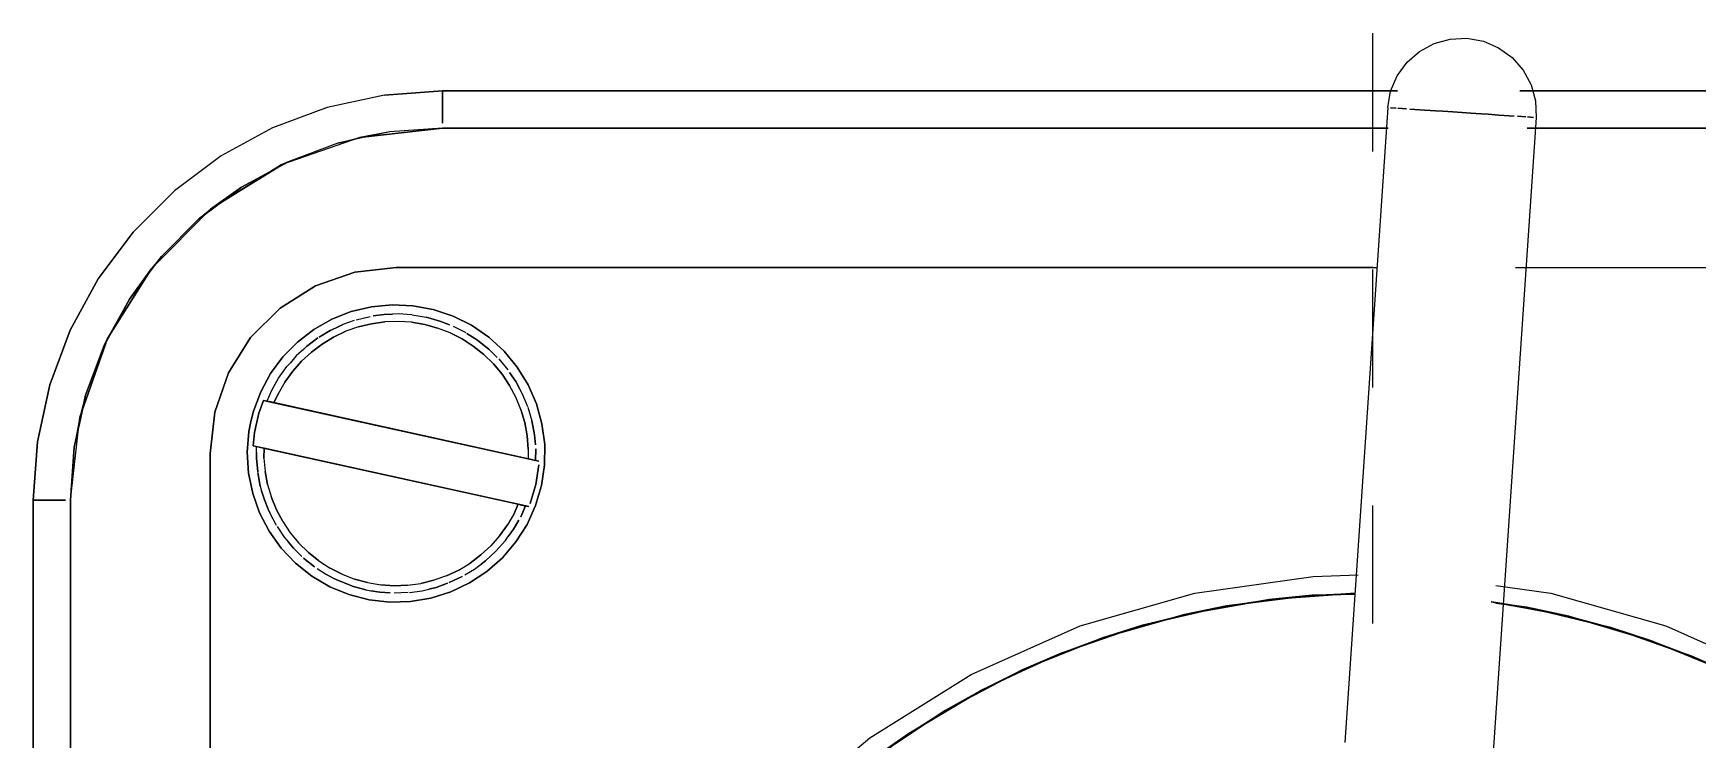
# Model space of a CAD drawing. Header units: millimetres. Extents: x 8 to 862, y 8 to 289.
# Drawn here: x 45.46 to 90.19, y 217.72 to 236.71 of the extents above; entities that cross this region are included whole.
import ezdxf

# ---------------------------------------------------------------- set-up
doc = ezdxf.new("R2010")
doc.units = ezdxf.units.MM
doc.layers.add('CENTER', color=4, linetype='Continuous')
doc.layers.add('OUTLINE', color=7, linetype='Continuous')

msp = doc.modelspace()

# ---------------------------------------------------------------- linework, layer by layer
at = {"layer": 'CENTER'}
for p, q in [((81.458, 233.539), (81.458, 236.714)), ((81.458, 227.189), (81.458, 230.364)), ((81.458, 220.839), (81.458, 224.014))]:
    msp.add_line(p, q, dxfattribs=at)
at = {"layer": 'OUTLINE'}
for p, q in [((82.374, 235.933), (82.712, 236.227)), ((82.712, 236.227), (83.106, 236.438)), ((83.106, 236.438), (83.536, 236.558)), ((83.536, 236.558), (83.985, 236.578)), ((83.985, 236.578), (84.425, 236.498)), ((84.425, 236.498), (84.836, 236.322)), ((84.836, 236.322), (85.198, 236.058)), ((82.111, 235.57), (82.374, 235.933)), ((85.198, 236.058), (85.493, 235.722)), ((85.493, 235.722), (85.706, 235.326)), ((81.934, 235.157), (82.111, 235.57)), ((85.706, 235.326), (85.824, 234.896)), ((54.895, 235.051), (53.36, 234.717)), ((54.895, 235.051), (56.46, 235.162)), ((56.46, 235.162), (54.895, 235.051)), ((56.46, 235.162), (82.118, 235.162)), ((82.118, 235.162), (56.46, 235.162)), ((56.46, 235.162), (56.46, 234.903)), ((56.46, 234.903), (56.46, 235.162)), ((56.46, 234.903), (56.46, 234.664)), ((56.46, 234.664), (56.46, 234.903)), ((81.854, 234.717), (81.934, 235.157)), ((85.406, 235.162), (106.458, 235.162)), ((106.458, 235.162), (85.406, 235.162)), ((85.824, 234.896), (85.846, 234.447)), ((53.36, 234.717), (51.889, 234.169)), ((56.46, 234.664), (56.46, 234.456)), ((56.46, 234.456), (56.46, 234.664)), ((56.46, 234.456), (56.46, 234.297)), ((56.46, 234.297), (56.46, 234.456)), ((81.854, 234.717), (80.702, 217.647)), ((82.084, 234.703), (81.927, 234.713)), ((81.927, 234.713), (82.084, 234.703)), ((82.357, 234.684), (82.127, 234.698)), ((82.127, 234.698), (82.357, 234.684)), ((82.717, 234.659), (82.446, 234.676)), ((82.446, 234.676), (82.717, 234.659)), ((82.857, 234.65), (82.717, 234.659)), ((82.717, 234.659), (82.857, 234.65)), ((83.142, 234.63), (82.857, 234.65)), ((82.857, 234.65), (83.142, 234.63)), ((83.338, 234.618), (83.142, 234.63)), ((83.142, 234.63), (83.338, 234.618)), ((83.609, 234.599), (83.338, 234.618)), ((83.338, 234.618), (83.609, 234.599)), ((83.85, 234.582), (83.609, 234.599)), ((83.609, 234.599), (83.85, 234.582)), ((84.089, 234.565), (83.85, 234.582)), ((83.85, 234.582), (84.089, 234.565)), ((84.362, 234.548), (84.089, 234.565)), ((84.089, 234.565), (84.362, 234.548)), ((84.558, 234.534), (84.362, 234.548)), ((84.362, 234.548), (84.558, 234.534)), ((84.841, 234.514), (84.558, 234.534)), ((84.558, 234.534), (84.841, 234.514)), ((85.846, 234.447), (84.693, 217.379)), ((84.983, 234.507), (84.841, 234.514)), ((84.841, 234.514), (84.983, 234.507)), ((85.254, 234.488), (84.983, 234.507)), ((84.983, 234.507), (85.254, 234.488)), ((85.57, 234.466), (85.343, 234.481)), ((85.343, 234.481), (85.57, 234.466)), ((85.616, 234.464), (85.773, 234.452)), ((85.773, 234.452), (85.616, 234.464)), ((51.889, 234.169), (50.512, 233.417)), ((56.46, 234.164), (54.235, 233.913)), ((54.235, 233.913), (56.46, 234.164)), ((55.037, 234.06), (54.235, 233.913)), ((55.037, 234.06), (54.24, 233.889)), ((56.46, 234.164), (55.037, 234.06)), ((81.678, 234.164), (56.46, 234.164)), ((64.083, 234.164), (56.46, 234.164)), ((56.46, 234.164), (64.083, 234.164)), ((81.869, 234.164), (64.083, 234.164)), ((64.083, 234.164), (81.869, 234.164)), ((106.458, 234.164), (85.602, 234.164)), ((85.602, 234.164), (106.458, 234.164)), ((106.458, 234.164), (85.626, 234.164)), ((54.235, 233.913), (52.121, 233.173)), ((53.643, 233.758), (52.304, 233.26)), ((53.643, 233.758), (54.235, 233.913)), ((54.24, 233.889), (53.643, 233.758)), ((50.512, 233.417), (49.255, 232.475)), ((52.121, 233.173), (50.224, 231.982)), ((50.224, 231.982), (52.121, 233.173)), ((52.126, 233.161), (50.224, 231.982)), ((52.126, 233.161), (51.053, 232.577)), ((51.053, 232.577), (52.126, 233.161)), ((52.304, 233.26), (52.121, 233.173)), ((52.304, 233.26), (52.126, 233.161)), ((52.126, 233.161), (52.304, 233.26)), ((51.053, 232.577), (50.224, 231.982)), ((51.053, 232.577), (50.236, 231.965)), ((50.236, 231.965), (51.053, 232.577)), ((49.255, 232.475), (48.146, 231.366)), ((50.224, 231.982), (48.641, 230.397)), ((48.641, 230.397), (50.224, 231.982)), ((49.91, 231.721), (48.902, 230.711)), ((48.902, 230.711), (49.91, 231.721)), ((49.91, 231.721), (50.224, 231.982)), ((50.236, 231.965), (49.91, 231.721)), ((49.91, 231.721), (50.236, 231.965)), ((47.206, 230.11), (48.146, 231.366)), ((48.146, 231.366), (47.206, 230.11)), ((48.641, 230.397), (47.45, 228.503)), ((47.45, 228.503), (48.641, 230.397)), ((48.047, 229.568), (48.641, 230.397)), ((48.658, 230.385), (48.047, 229.568)), ((48.047, 229.568), (48.658, 230.385)), ((48.902, 230.711), (48.641, 230.397)), ((48.902, 230.711), (48.658, 230.385)), ((48.658, 230.385), (48.902, 230.711)), ((55.209, 230.414), (54.097, 230.288)), ((54.097, 230.288), (55.209, 230.414)), ((81.458, 230.414), (55.209, 230.414)), ((55.209, 230.414), (81.458, 230.414)), ((55.209, 230.414), (81.56, 230.414)), ((85.293, 230.414), (104.835, 230.414)), ((85.397, 230.414), (107.71, 230.414)), ((46.452, 228.732), (47.206, 230.11)), ((47.206, 230.11), (46.452, 228.732)), ((53.039, 229.919), (52.092, 229.322)), ((52.092, 229.322), (53.039, 229.919)), ((54.097, 230.288), (53.039, 229.919)), ((53.039, 229.919), (54.097, 230.288)), ((48.047, 229.568), (47.45, 228.503)), ((48.047, 229.568), (47.46, 228.496)), ((47.46, 228.496), (48.047, 229.568)), ((52.092, 229.322), (51.299, 228.529)), ((51.299, 228.529), (52.092, 229.322)), ((53, 228.747), (53.486, 229.022)), ((53.486, 229.022), (53, 228.747)), ((54.005, 229.228), (53.486, 229.022)), ((53.486, 229.022), (54.005, 229.228)), ((54.005, 229.228), (54.547, 229.358)), ((54.547, 229.358), (54.005, 229.228)), ((54.138, 229.01), (54.508, 229.1)), ((54.547, 229.358), (55.102, 229.411)), ((55.102, 229.411), (54.547, 229.358)), ((54.588, 229.112), (54.885, 229.153)), ((54.885, 229.153), (54.588, 229.112)), ((54.885, 229.153), (55.11, 229.16)), ((55.11, 229.16), (54.885, 229.153)), ((55.66, 229.387), (55.102, 229.411)), ((55.102, 229.411), (55.66, 229.387)), ((55.264, 229.167), (55.11, 229.16)), ((55.631, 229.143), (55.264, 229.167)), ((55.644, 229.141), (56.02, 229.078)), ((56.209, 229.286), (55.66, 229.387)), ((55.66, 229.387), (56.209, 229.286)), ((56.02, 229.078), (56.146, 229.044)), ((56.146, 229.044), (56.02, 229.078)), ((56.146, 229.044), (56.388, 228.976)), ((56.388, 228.976), (56.146, 229.044)), ((56.209, 229.286), (56.738, 229.109)), ((56.738, 229.109), (56.209, 229.286)), ((56.738, 229.109), (57.238, 228.861)), ((57.238, 228.861), (56.738, 229.109)), ((45.904, 227.261), (46.452, 228.732)), ((46.452, 228.732), (45.904, 227.261)), ((53, 228.747), (52.558, 228.409)), ((52.558, 228.409), (53, 228.747)), ((53.138, 228.542), (53.435, 228.72)), ((53.435, 228.72), (53.138, 228.542)), ((53.435, 228.72), (53.595, 228.795)), ((53.595, 228.795), (53.435, 228.72)), ((53.856, 228.699), (53.529, 228.544)), ((53.529, 228.544), (53.856, 228.699)), ((53.778, 228.882), (53.595, 228.795)), ((53.595, 228.795), (53.778, 228.882)), ((54.08, 228.991), (53.778, 228.882)), ((54.194, 228.819), (53.856, 228.699)), ((54.544, 228.904), (54.194, 228.819)), ((54.194, 228.819), (54.544, 228.904)), ((54.902, 228.955), (54.544, 228.904)), ((54.544, 228.904), (54.902, 228.955)), ((55.262, 228.967), (54.902, 228.955)), ((55.622, 228.943), (55.262, 228.967)), ((55.977, 228.882), (55.622, 228.943)), ((55.622, 228.943), (55.977, 228.882)), ((56.325, 228.788), (55.977, 228.882)), ((55.977, 228.882), (56.325, 228.788)), ((56.661, 228.658), (56.325, 228.788)), ((56.388, 228.976), (56.644, 228.877)), ((56.644, 228.877), (56.388, 228.976)), ((56.982, 228.493), (56.661, 228.658)), ((56.661, 228.658), (56.982, 228.493)), ((56.743, 228.839), (57.081, 228.667)), ((57.113, 228.645), (57.4, 228.459)), ((57.4, 228.459), (57.113, 228.645)), ((57.238, 228.861), (57.697, 228.544)), ((57.697, 228.544), (57.238, 228.861)), ((47.45, 228.503), (46.711, 226.389)), ((46.711, 226.389), (47.45, 228.503)), ((47.363, 228.317), (46.866, 226.981)), ((46.866, 226.981), (47.363, 228.317)), ((47.363, 228.317), (47.45, 228.503)), ((47.46, 228.496), (47.363, 228.317)), ((47.363, 228.317), (47.46, 228.496)), ((51.299, 228.529), (50.705, 227.582)), ((50.705, 227.582), (51.299, 228.529)), ((52.558, 228.409), (52.167, 228.01)), ((52.167, 228.01), (52.558, 228.409)), ((52.725, 228.22), (52.524, 228.037)), ((52.933, 228.143), (52.667, 227.896)), ((52.805, 228.295), (52.725, 228.22)), ((53.109, 228.525), (52.805, 228.295)), ((52.805, 228.295), (53.109, 228.525)), ((53.22, 228.358), (52.933, 228.143)), ((52.933, 228.143), (53.22, 228.358)), ((53.529, 228.544), (53.22, 228.358)), ((53.22, 228.358), (53.529, 228.544)), ((57.284, 228.298), (56.982, 228.493)), ((56.982, 228.493), (57.284, 228.298)), ((57.567, 228.073), (57.284, 228.298)), ((57.284, 228.298), (57.567, 228.073)), ((57.4, 228.459), (57.543, 228.348)), ((57.543, 228.348), (57.4, 228.459)), ((57.697, 228.223), (57.543, 228.348)), ((57.543, 228.348), (57.697, 228.223)), ((58.11, 228.167), (57.697, 228.544)), ((57.697, 228.544), (58.11, 228.167)), ((57.929, 227.996), (57.697, 228.223)), ((58.11, 228.167), (58.466, 227.737)), ((58.466, 227.737), (58.11, 228.167)), ((51.836, 227.561), (52.167, 228.01)), ((52.167, 228.01), (51.836, 227.561)), ((52.051, 227.442), (52.273, 227.751)), ((52.273, 227.751), (52.358, 227.846)), ((52.358, 227.846), (52.273, 227.751)), ((52.524, 228.037), (52.358, 227.846)), ((52.667, 227.896), (52.43, 227.628)), ((52.43, 227.628), (52.667, 227.896)), ((57.567, 228.073), (57.823, 227.822)), ((57.823, 227.822), (57.567, 228.073)), ((58.055, 227.544), (57.823, 227.822)), ((57.823, 227.822), (58.055, 227.544)), ((57.97, 227.957), (58.214, 227.664)), ((58.466, 227.737), (58.756, 227.261)), ((58.756, 227.261), (58.466, 227.737)), ((45.57, 225.729), (45.904, 227.261)), ((45.904, 227.261), (45.57, 225.729)), ((50.705, 227.582), (50.335, 226.526)), ((50.335, 226.526), (50.705, 227.582)), ((51.836, 227.561), (51.57, 227.07)), ((51.57, 227.07), (51.836, 227.561)), ((52.043, 227.428), (51.862, 227.111)), ((52.22, 227.333), (52.041, 227.022)), ((52.43, 227.628), (52.22, 227.333)), ((52.22, 227.333), (52.43, 227.628)), ((58.255, 227.244), (58.055, 227.544)), ((58.055, 227.544), (58.255, 227.244)), ((58.425, 226.928), (58.255, 227.244)), ((58.26, 227.592), (58.427, 227.348)), ((58.427, 227.348), (58.26, 227.592)), ((58.427, 227.348), (58.533, 227.145)), ((58.533, 227.145), (58.427, 227.348)), ((58.98, 226.751), (58.756, 227.261)), ((58.756, 227.261), (58.98, 226.751)), ((46.866, 226.981), (46.711, 226.389)), ((46.735, 226.384), (46.866, 226.981)), ((46.866, 226.981), (46.735, 226.384)), ((51.57, 227.07), (51.374, 226.548)), ((51.374, 226.548), (51.57, 227.07)), ((51.524, 226.502), (51.642, 226.843)), ((51.642, 226.843), (51.524, 226.502)), ((51.642, 226.843), (59.046, 225.205)), ((59.046, 225.205), (51.642, 226.843)), ((51.797, 226.966), (51.732, 226.824)), ((51.732, 226.824), (59.046, 225.205)), ((51.749, 226.819), (59.046, 225.205)), ((51.763, 226.816), (59.046, 225.205)), ((59.046, 225.205), (51.787, 226.809)), ((59.046, 225.205), (51.795, 226.809)), ((51.862, 227.111), (51.797, 226.966)), ((51.804, 226.807), (59.046, 225.205)), ((51.908, 226.783), (59.046, 225.205)), ((52.041, 227.022), (51.927, 226.78)), ((51.927, 226.78), (52.041, 227.022)), ((51.927, 226.78), (58.76, 225.268)), ((58.76, 225.268), (51.927, 226.78)), ((51.927, 226.78), (59.046, 225.205)), ((58.562, 226.594), (58.425, 226.928)), ((58.606, 227.012), (58.533, 227.145)), ((58.746, 226.667), (58.606, 227.012)), ((46.46, 224.163), (46.711, 226.389)), ((46.711, 226.389), (46.561, 225.587)), ((46.561, 225.587), (46.735, 226.384)), ((46.735, 226.384), (46.561, 225.587)), ((50.21, 225.413), (50.335, 226.526)), ((50.335, 226.526), (50.21, 225.413)), ((51.374, 226.548), (51.304, 226.278)), ((51.304, 226.278), (51.374, 226.548)), ((51.524, 226.502), (51.408, 225.98)), ((51.408, 225.98), (51.524, 226.502)), ((58.664, 226.249), (58.562, 226.594)), ((58.562, 226.594), (58.664, 226.249)), ((58.751, 226.659), (58.857, 226.295)), ((59.128, 226.212), (58.98, 226.751)), ((58.98, 226.751), (59.128, 226.212)), ((51.253, 226.002), (51.21, 225.446)), ((51.21, 225.446), (51.253, 226.002)), ((51.304, 226.278), (51.253, 226.002)), ((51.253, 226.002), (51.304, 226.278)), ((51.408, 225.98), (51.372, 225.623)), ((51.372, 225.623), (51.408, 225.98)), ((58.731, 225.893), (58.664, 226.249)), ((58.664, 226.249), (58.731, 225.893)), ((58.731, 225.893), (58.76, 225.533)), ((58.76, 225.533), (58.731, 225.893)), ((58.857, 226.295), (58.884, 226.162)), ((58.884, 226.162), (58.857, 226.295)), ((58.884, 226.162), (58.93, 225.92)), ((58.93, 225.92), (58.884, 226.162)), ((58.93, 225.92), (58.951, 225.645)), ((58.951, 225.645), (58.93, 225.92)), ((59.128, 226.212), (59.203, 225.659)), ((59.203, 225.659), (59.128, 226.212)), ((45.459, 224.163), (45.57, 225.729)), ((45.57, 225.729), (45.459, 224.163)), ((46.46, 224.163), (46.561, 225.587)), ((46.561, 225.587), (46.46, 224.163)), ((51.244, 224.888), (51.21, 225.446)), ((51.21, 225.446), (51.244, 224.888)), ((58.777, 223.985), (51.372, 225.623)), ((51.372, 225.623), (58.777, 223.985)), ((51.459, 225.444), (51.461, 225.603)), ((51.459, 225.444), (51.459, 225.285)), ((51.459, 225.285), (51.459, 225.444)), ((51.461, 225.603), (58.777, 223.985)), ((51.473, 225.599), (58.777, 223.985)), ((51.483, 225.599), (58.777, 223.985)), ((51.493, 225.596), (58.777, 223.985)), ((51.522, 225.589), (58.777, 223.985)), ((51.524, 225.589), (58.777, 223.985)), ((51.565, 225.579), (58.777, 223.985)), ((51.577, 225.577), (58.777, 223.985)), ((51.611, 225.57), (58.777, 223.985)), ((51.64, 225.562), (58.777, 223.985)), ((51.659, 225.558), (51.657, 225.292)), ((51.657, 225.292), (51.659, 225.558)), ((58.49, 224.047), (51.659, 225.558)), ((51.659, 225.558), (58.49, 224.047)), ((58.76, 225.533), (58.76, 225.268)), ((58.961, 225.541), (58.959, 225.224)), ((58.959, 225.224), (58.961, 225.541)), ((59.198, 225.101), (59.203, 225.659)), ((59.203, 225.659), (59.198, 225.101)), ((50.21, 199.163), (50.21, 225.413)), ((50.21, 225.413), (50.21, 175.789)), ((50.21, 175.789), (50.21, 225.413)), ((51.459, 225.285), (51.49, 224.922)), ((51.49, 224.922), (51.459, 225.285)), ((51.657, 225.292), (51.688, 224.932)), ((59.046, 225.205), (58.76, 225.268)), ((58.792, 225.26), (59.046, 225.205)), ((58.954, 225.224), (58.809, 225.258)), ((58.809, 225.258), (58.959, 225.224)), ((58.946, 225.227), (58.811, 225.256)), ((58.961, 224.584), (59.041, 225.113)), ((59.041, 225.113), (58.961, 224.584)), ((59.116, 224.55), (59.198, 225.101)), ((59.198, 225.101), (59.116, 224.55)), ((51.244, 224.888), (51.355, 224.342)), ((51.355, 224.342), (51.244, 224.888)), ((51.56, 224.531), (51.49, 224.905)), ((51.49, 224.905), (51.56, 224.531)), ((51.56, 224.531), (51.596, 224.41)), ((51.688, 224.932), (51.753, 224.579)), ((51.753, 224.579), (51.688, 224.932)), ((51.753, 224.579), (51.857, 224.233)), ((58.809, 224.069), (58.961, 224.584)), ((58.961, 224.584), (58.809, 224.069)), ((58.956, 224.014), (59.116, 224.55)), ((59.116, 224.55), (58.956, 224.014)), ((45.459, 174.163), (45.459, 224.163)), ((45.718, 224.163), (45.459, 224.163)), ((45.459, 224.163), (45.459, 174.163)), ((45.459, 224.163), (45.718, 224.163)), ((45.959, 224.163), (45.718, 224.163)), ((45.718, 224.163), (45.959, 224.163)), ((46.167, 224.163), (45.959, 224.163)), ((45.959, 224.163), (46.167, 224.163)), ((46.324, 224.163), (46.167, 224.163)), ((46.167, 224.163), (46.324, 224.163)), ((46.46, 224.163), (46.46, 216.538)), ((46.46, 224.163), (46.46, 174.163)), ((46.46, 216.538), (46.46, 224.163)), ((51.541, 223.815), (51.355, 224.342)), ((51.355, 224.342), (51.541, 223.815)), ((51.596, 224.41), (51.669, 224.166)), ((51.669, 224.166), (51.596, 224.41)), ((51.669, 224.166), (51.77, 223.917)), ((51.77, 223.917), (51.669, 224.166)), ((51.857, 224.233), (51.993, 223.9)), ((51.993, 223.9), (51.857, 224.233)), ((51.799, 223.323), (51.541, 223.815)), ((51.541, 223.815), (51.799, 223.323)), ((51.77, 223.917), (51.814, 223.815)), ((51.814, 223.815), (51.77, 223.917)), ((51.993, 223.48), (51.814, 223.815)), ((51.993, 223.9), (52.164, 223.581)), ((52.164, 223.581), (51.993, 223.9)), ((58.379, 223.803), (58.2, 223.492)), ((58.379, 223.803), (58.49, 224.047)), ((58.49, 224.047), (58.379, 223.803)), ((58.538, 224.038), (58.777, 223.985)), ((58.538, 224.035), (58.777, 223.985)), ((58.557, 223.714), (58.688, 224.004)), ((58.688, 224.004), (58.557, 223.714)), ((58.584, 224.026), (58.777, 223.985)), ((58.589, 224.026), (58.777, 223.985)), ((58.606, 224.021), (58.777, 223.985)), ((58.777, 223.985), (58.623, 224.018)), ((58.654, 224.011), (58.777, 223.985)), ((58.664, 224.009), (58.777, 223.985)), ((58.727, 223.506), (58.956, 224.014)), ((58.956, 224.014), (58.727, 223.506)), ((51.799, 223.323), (52.123, 222.868)), ((52.123, 222.868), (51.799, 223.323)), ((52.012, 223.451), (52.205, 223.163)), ((52.164, 223.581), (52.365, 223.282)), ((52.365, 223.282), (52.594, 223.006)), ((57.99, 223.199), (57.75, 222.929)), ((58.2, 223.492), (57.99, 223.199)), ((57.99, 223.199), (58.2, 223.492)), ((58.147, 223.074), (58.224, 223.185)), ((58.224, 223.185), (58.367, 223.383)), ((58.367, 223.383), (58.224, 223.185)), ((58.367, 223.383), (58.504, 223.625)), ((58.504, 223.625), (58.367, 223.383)), ((58.727, 223.506), (58.427, 223.035)), ((58.427, 223.035), (58.727, 223.506)), ((52.507, 222.462), (52.123, 222.868)), ((52.123, 222.868), (52.507, 222.462)), ((52.205, 223.163), (52.319, 223.028)), ((52.319, 223.028), (52.449, 222.871)), ((52.449, 222.871), (52.319, 223.028)), ((52.449, 222.871), (52.676, 222.646)), ((52.676, 222.646), (52.449, 222.871)), ((52.594, 223.006), (52.853, 222.752)), ((52.853, 222.752), (52.594, 223.006)), ((52.853, 222.752), (53.133, 222.528)), ((53.133, 222.528), (52.853, 222.752)), ((57.75, 222.929), (57.487, 222.685)), ((57.487, 222.685), (57.75, 222.929)), ((57.615, 222.53), (57.888, 222.784)), ((57.888, 222.784), (57.615, 222.53)), ((58.147, 223.074), (57.893, 222.789)), ((57.893, 222.789), (58.147, 223.074)), ((58.065, 222.61), (58.427, 223.035)), ((58.427, 223.035), (58.065, 222.61)), ((52.507, 222.462), (52.945, 222.114)), ((52.945, 222.114), (52.507, 222.462)), ((53.017, 222.366), (52.72, 222.603)), ((52.72, 222.603), (53.017, 222.366)), ((53.087, 222.322), (53.338, 222.16)), ((53.133, 222.528), (53.438, 222.332)), ((53.438, 222.332), (53.759, 222.168)), ((53.759, 222.168), (53.438, 222.332)), ((56.89, 222.281), (57.197, 222.467)), ((57.057, 222.151), (57.311, 222.303)), ((57.197, 222.467), (57.487, 222.685)), ((57.487, 222.685), (57.197, 222.467)), ((57.311, 222.303), (57.492, 222.441)), ((57.492, 222.441), (57.615, 222.53)), ((57.615, 222.53), (57.492, 222.441)), ((58.065, 222.61), (57.647, 222.24)), ((57.647, 222.24), (58.065, 222.61)), ((52.945, 222.114), (53.425, 221.832)), ((53.425, 221.832), (52.945, 222.114)), ((53.539, 222.057), (53.338, 222.16)), ((53.338, 222.16), (53.539, 222.057)), ((53.539, 222.057), (53.677, 221.986)), ((53.677, 221.986), (53.539, 222.057)), ((53.677, 221.986), (54.02, 221.854)), ((54.02, 221.854), (53.677, 221.986)), ((53.759, 222.168), (54.095, 222.037)), ((54.399, 221.747), (54.032, 221.849)), ((54.032, 221.849), (54.399, 221.747)), ((54.095, 222.037), (54.443, 221.943)), ((54.443, 221.943), (54.095, 222.037)), ((54.443, 221.943), (54.798, 221.883)), ((54.798, 221.883), (55.158, 221.858)), ((55.158, 221.858), (54.798, 221.883)), ((55.158, 221.858), (55.518, 221.873)), ((55.518, 221.873), (55.158, 221.858)), ((55.518, 221.873), (55.873, 221.921)), ((56.223, 222.006), (55.873, 221.921)), ((55.873, 221.921), (56.223, 222.006)), ((56.564, 222.127), (56.223, 222.006)), ((56.281, 221.815), (56.586, 221.924)), ((56.586, 221.924), (56.281, 221.815)), ((56.564, 222.127), (56.89, 222.281)), ((56.89, 222.281), (56.564, 222.127)), ((56.985, 222.105), (56.639, 221.943)), ((56.639, 221.943), (56.985, 222.105)), ((56.678, 221.692), (57.18, 221.933)), ((57.18, 221.933), (56.678, 221.692)), ((57.18, 221.933), (57.647, 222.24)), ((57.647, 222.24), (57.18, 221.933)), ((76.676, 221.66), (79.854, 222.107)), ((79.854, 222.107), (81.057, 222.148)), ((84.759, 221.868), (86.242, 221.66)), ((53.943, 221.619), (53.425, 221.832)), ((53.425, 221.832), (53.943, 221.619)), ((53.943, 221.619), (54.481, 221.479)), ((54.481, 221.479), (53.943, 221.619)), ((54.399, 221.747), (54.527, 221.725)), ((55.037, 221.416), (54.481, 221.479)), ((54.481, 221.479), (55.037, 221.416)), ((54.527, 221.725), (54.774, 221.684)), ((54.774, 221.684), (54.527, 221.725)), ((54.774, 221.684), (55.047, 221.667)), ((55.047, 221.667), (54.774, 221.684)), ((55.595, 221.431), (55.037, 221.416)), ((55.037, 221.416), (55.595, 221.431)), ((55.535, 221.675), (55.153, 221.66)), ((55.571, 221.68), (55.912, 221.725)), ((55.595, 221.431), (56.144, 221.525)), ((56.144, 221.525), (55.595, 221.431)), ((55.912, 221.725), (56.086, 221.769)), ((56.086, 221.769), (56.281, 221.815)), ((56.281, 221.815), (56.086, 221.769)), ((56.678, 221.692), (56.144, 221.525)), ((56.144, 221.525), (56.678, 221.692)), ((73.593, 220.776), (76.676, 221.66)), ((78.672, 221.489), (76.391, 221.085)), ((76.391, 221.085), (78.672, 221.489)), ((77.525, 221.317), (78.672, 221.489)), ((77.525, 221.317), (78.675, 221.46)), ((78.675, 221.46), (77.525, 221.317)), ((80.982, 221.658), (78.672, 221.489)), ((78.672, 221.489), (80.982, 221.658)), ((79.825, 221.605), (78.672, 221.489)), ((78.675, 221.46), (79.825, 221.605)), ((79.825, 221.605), (78.675, 221.46)), ((79.825, 221.605), (80.982, 221.658)), ((79.825, 221.605), (80.982, 221.629)), ((80.982, 221.629), (79.825, 221.605)), ((84.638, 221.428), (85.587, 221.252)), ((85.587, 221.252), (84.638, 221.428)), ((84.64, 221.433), (85.592, 221.281)), ((86.242, 221.66), (89.325, 220.776)), ((76.391, 221.085), (74.164, 220.447)), ((74.164, 220.447), (76.391, 221.085)), ((75.268, 220.795), (76.391, 221.085)), ((75.268, 220.795), (76.396, 221.056)), ((76.396, 221.056), (75.268, 220.795)), ((77.525, 221.317), (76.391, 221.085)), ((76.396, 221.056), (77.525, 221.317)), ((77.525, 221.317), (76.396, 221.056)), ((85.592, 221.281), (84.759, 221.392)), ((84.759, 221.392), (85.592, 221.281)), ((85.587, 221.252), (86.725, 221.037)), ((86.725, 221.037), (85.587, 221.252)), ((87.847, 220.737), (85.592, 221.281)), ((85.592, 221.281), (87.847, 220.737)), ((86.725, 221.037), (85.592, 221.281)), ((86.725, 221.037), (87.837, 220.708)), ((87.837, 220.708), (86.725, 221.037)), ((86.725, 221.037), (87.847, 220.737)), ((70.663, 219.471), (73.593, 220.776)), ((75.268, 220.795), (74.164, 220.447)), ((74.173, 220.418), (75.268, 220.795)), ((75.268, 220.795), (74.173, 220.418)), ((87.837, 220.708), (88.948, 220.38)), ((88.948, 220.38), (87.837, 220.708)), ((90.031, 219.966), (87.847, 220.737)), ((87.847, 220.737), (90.031, 219.966)), ((88.948, 220.38), (87.847, 220.737)), ((89.325, 220.776), (92.256, 219.471)), ((74.164, 220.447), (72.013, 219.585)), ((72.013, 219.585), (74.164, 220.447)), ((73.076, 220.044), (74.164, 220.447)), ((73.076, 220.044), (74.173, 220.418)), ((74.173, 220.418), (73.076, 220.044)), ((88.948, 220.38), (90.019, 219.94)), ((90.019, 219.94), (88.948, 220.38)), ((88.948, 220.38), (90.031, 219.966)), ((73.076, 220.044), (72.013, 219.585)), ((72.025, 219.558), (73.076, 220.044)), ((73.076, 220.044), (72.025, 219.558)), ((90.019, 219.94), (91.089, 219.498)), ((91.089, 219.498), (90.019, 219.94)), ((92.123, 218.976), (90.031, 219.966)), ((90.031, 219.966), (92.123, 218.976)), ((91.089, 219.498), (90.031, 219.966)), ((67.94, 217.77), (70.663, 219.471)), ((72.013, 219.585), (69.964, 218.505)), ((69.964, 218.505), (72.013, 219.585)), ((70.974, 219.07), (72.013, 219.585)), ((70.974, 219.07), (72.025, 219.558)), ((72.025, 219.558), (70.974, 219.07)), ((70.974, 219.07), (69.964, 218.505)), ((69.979, 218.478), (70.974, 219.07)), ((70.974, 219.07), (69.979, 218.478)), ((69.964, 218.505), (68.036, 217.219)), ((68.036, 217.219), (69.964, 218.505)), ((68.983, 217.889), (69.964, 218.505)), ((68.983, 217.889), (69.979, 218.478)), ((69.979, 218.478), (68.983, 217.889)), ((68.983, 217.889), (68.036, 217.219)), ((68.053, 217.198), (68.983, 217.889)), ((68.983, 217.889), (68.053, 217.198)), ((65.482, 215.707), (67.94, 217.77))]:
    msp.add_line(p, q, dxfattribs=at)

doc.saveas('drawing.dxf')
